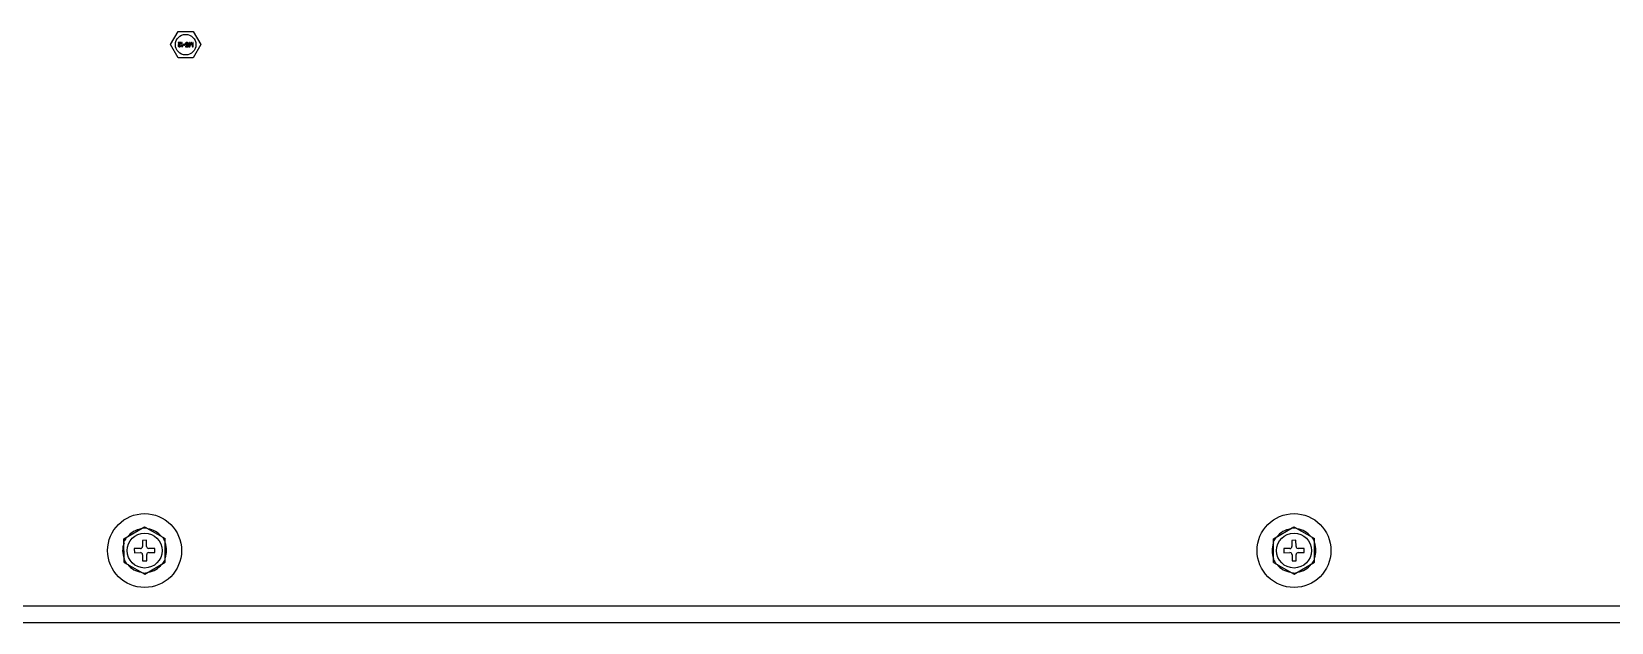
# Model space of a CAD drawing. Header units: millimetres. Extents: x 0 to 87554, y -20854 to 20404.
# Drawn here: x 23473.8 to 23858.7, y -10374.5 to -10230.5 of the extents above; entities that cross this region are included whole.
import ezdxf

# ---------------------------------------------------------------- set-up
doc = ezdxf.new("R2010")
doc.units = ezdxf.units.MM
doc.layers.get('0').update_dxf_attribs({"lineweight": 15})
for name, color, linetype in [('2401-00198_NFH-M5-12_0', 7, 'Continuous'), ('2401-01144-S-M6-16HWM_0', 7, 'Continuous'), ('4215-12653_3_0', 7, 'Continuous'), ('4215-12655_1_0', 7, 'Continuous')]:
    doc.layers.add(name, color=color, linetype=linetype)

# ---------------------------------------------------------------- blocks, each defined once
blk = doc.blocks.new('gy7u88')
at = {"layer": '2401-00198_NFH-M5-12_0', "color": 107, "linetype": 'Continuous'}
for p, q in [((-269.35, -853), (-267.52, -849.83)), ((-267.52, -849.83), (-263.85, -849.83)), ((-263.85, -849.83), (-262.02, -853)), ((-267.52, -856.18), (-269.35, -853)), ((-267.54, -852.5), (-267.54, -852.61)), ((-266.79, -852.5), (-267.54, -852.5)), ((-267.54, -852.61), (-266.96, -852.61)), ((-267.52, -853.14), (-267.54, -853.22)), ((-267.54, -853.22), (-267.54, -853.27)), ((-267.54, -853.27), (-267.52, -853.35)), ((-267.48, -853.08), (-267.52, -853.14)), ((-267.52, -853.35), (-267.44, -853.44)), ((-266.96, -852.61), (-267.48, -853.08)), ((-267.44, -853.44), (-267.35, -853.48)), ((-267.42, -853.22), (-267.37, -853.14)), ((-267.42, -853.27), (-267.42, -853.22)), ((-267.37, -853.33), (-267.42, -853.27)), ((-267.37, -853.14), (-266.79, -852.61)), ((-267.31, -853.37), (-267.37, -853.33)), ((-267.35, -853.48), (-267.23, -853.5)), ((-267.21, -853.4), (-267.31, -853.37)), ((-267.23, -853.5), (-267.14, -853.5)), ((-267.12, -853.4), (-267.21, -853.4)), ((-267.14, -853.5), (-267, -853.48)), ((-267.02, -853.37), (-267.12, -853.4)), ((-266.96, -853.33), (-267.02, -853.37)), ((-267, -853.48), (-266.92, -853.44)), ((-266.92, -853.27), (-266.96, -853.33)), ((-266.81, -853.27), (-266.92, -853.27)), ((-266.92, -853.44), (-266.83, -853.35)), ((-266.83, -853.35), (-266.81, -853.27)), ((-266.79, -852.61), (-266.79, -852.5)), ((-266.62, -852.5), (-266.62, -853.5)), ((-266.5, -852.5), (-266.62, -852.5)), ((-266.62, -853.5), (-266.5, -853.5)), ((-266.5, -853.33), (-266.5, -852.5)), ((-266.37, -853.18), (-266.5, -853.33)), ((-266.5, -853.5), (-266.37, -853.35)), ((-266.37, -853.35), (-266.37, -853.18)), ((-266.19, -852.86), (-266.21, -852.88)), ((-266.21, -852.88), (-266.08, -853.01)), ((-266.08, -853.01), (-266.21, -853.14)), ((-266.21, -853.14), (-266.19, -853.16)), ((-266.08, -852.97), (-266.19, -852.86)), ((-266.19, -853.16), (-266.08, -853.05)), ((-266.08, -852.82), (-266.08, -852.97)), ((-266.04, -852.82), (-266.08, -852.82)), ((-266.08, -853.05), (-266.08, -853.2)), ((-266.08, -853.2), (-266.04, -853.2)), ((-266.04, -852.97), (-266.04, -852.82)), ((-265.94, -852.86), (-266.04, -852.97)), ((-266.04, -853.01), (-265.92, -852.88)), ((-265.92, -853.14), (-266.04, -853.01)), ((-266.04, -853.2), (-266.04, -853.05)), ((-266.04, -853.05), (-265.94, -853.16)), ((-265.92, -852.88), (-265.94, -852.86)), ((-265.94, -853.16), (-265.92, -853.14)), ((-265.71, -852.67), (-265.75, -852.78)), ((-265.75, -852.78), (-265.75, -852.86)), ((-265.75, -852.86), (-265.71, -852.97)), ((-265.64, -852.59), (-265.71, -852.67)), ((-265.71, -852.97), (-265.64, -853.05)), ((-265.71, -853.4), (-265.71, -853.5)), ((-265.1, -853.4), (-265.71, -853.4)), ((-265.71, -853.5), (-265, -853.5)), ((-265.54, -852.52), (-265.64, -852.59)), ((-265.64, -852.8), (-265.62, -852.74)), ((-265.64, -852.84), (-265.64, -852.8)), ((-265.62, -852.91), (-265.64, -852.84)), ((-265.64, -853.05), (-265.54, -853.12)), ((-265.62, -852.74), (-265.58, -852.67)), ((-265.58, -852.97), (-265.62, -852.91)), ((-265.58, -852.67), (-265.52, -852.63)), ((-265.52, -853.01), (-265.58, -852.97)), ((-265.44, -852.5), (-265.54, -852.52)), ((-265.54, -853.12), (-265.44, -853.14)), ((-265.52, -852.63), (-265.44, -852.61)), ((-265.44, -853.03), (-265.52, -853.01)), ((-265.31, -852.5), (-265.44, -852.5)), ((-265.44, -852.61), (-265.31, -852.61)), ((-265.31, -853.03), (-265.44, -853.03)), ((-265.44, -853.14), (-265.31, -853.14)), ((-265.21, -852.52), (-265.31, -852.5)), ((-265.31, -852.61), (-265.23, -852.63)), ((-265.23, -853.01), (-265.31, -853.03)), ((-265.31, -853.14), (-265.21, -853.12)), ((-265.23, -852.63), (-265.17, -852.67)), ((-265.14, -852.95), (-265.23, -853.01)), ((-265.1, -852.59), (-265.21, -852.52)), ((-265.21, -853.12), (-265.1, -853.05)), ((-265.17, -852.67), (-265.12, -852.76)), ((-265, -852.95), (-265.14, -852.95)), ((-265.12, -852.76), (-265, -852.76)), ((-265.04, -852.67), (-265.1, -852.59)), ((-265.1, -853.05), (-265.1, -853.4)), ((-265, -852.76), (-265.04, -852.67)), ((-265, -853.5), (-265, -852.95)), ((-264.83, -852.5), (-264.83, -853.5)), ((-264.71, -852.5), (-264.83, -852.5)), ((-264.83, -853.5), (-264.64, -853.5)), ((-264.42, -852.5), (-264.71, -853.29)), ((-264.71, -853.29), (-264.71, -852.5)), ((-264.64, -853.5), (-264.33, -852.61)), ((-264.25, -852.5), (-264.42, -852.5)), ((-264.33, -852.61), (-264.02, -853.5)), ((-263.96, -853.29), (-264.25, -852.5)), ((-264.02, -853.5), (-263.83, -853.5)), ((-263.96, -852.5), (-263.96, -853.29)), ((-263.83, -852.5), (-263.96, -852.5)), ((-262.02, -853), (-263.85, -856.18)), ((-263.83, -853.5), (-263.83, -852.5)), ((-263.85, -856.18), (-267.52, -856.18))]:
    blk.add_line(p, q, dxfattribs=at)
at = {"layer": '2401-01144-S-M6-16HWM_0', "color": 107, "linetype": 'Continuous'}
for p, q in [((-280.71, -973.41), (-275.73, -970.48)), ((-280.66, -979.18), (-280.71, -973.41)), ((-275.73, -970.48), (-270.71, -973.32)), ((-270.66, -979.09), (-270.71, -973.32)), ((-0.71, -973.41), (4.27, -970.48)), ((-0.66, -979.18), (-0.71, -973.41)), ((4.27, -970.48), (9.29, -973.32)), ((9.34, -979.09), (9.29, -973.32)), ((-276.69, -975.76), (-278.19, -975.77)), ((-278.19, -975.77), (-278.18, -976.77)), ((-278.18, -976.77), (-276.68, -976.76)), ((-275.2, -973.75), (-276.2, -973.76)), ((-276.2, -973.76), (-276.19, -975.26)), ((-276.17, -977.26), (-276.16, -978.76)), ((-275.19, -975.25), (-275.2, -973.75)), ((-275.16, -978.75), (-275.17, -977.25)), ((-273.19, -975.73), (-274.69, -975.74)), ((-274.68, -976.74), (-273.18, -976.73)), ((-273.18, -976.73), (-273.19, -975.73)), ((3.31, -975.76), (1.81, -975.77)), ((1.81, -975.77), (1.82, -976.77)), ((1.82, -976.77), (3.32, -976.76)), ((4.8, -973.75), (3.8, -973.76)), ((3.8, -973.76), (3.81, -975.26)), ((3.83, -977.26), (3.84, -978.76)), ((4.81, -975.25), (4.8, -973.75)), ((4.84, -978.75), (4.83, -977.25)), ((6.81, -975.73), (5.31, -975.74)), ((5.32, -976.74), (6.82, -976.73)), ((6.82, -976.73), (6.81, -975.73)), ((-280.66, -979.18), (-275.63, -982.02)), ((-276.16, -978.76), (-275.16, -978.75)), ((-275.63, -982.02), (-270.66, -979.09)), ((-0.66, -979.18), (4.37, -982.02)), ((3.84, -978.76), (4.84, -978.75)), ((4.37, -982.02), (9.34, -979.09))]:
    blk.add_line(p, q, dxfattribs=at)
for centre, radius in [((-275.68, -976.25), 9), ((4.32, -976.25), 9), ((-275.68, -976.25), 4.25), ((4.32, -976.25), 4.25)]:
    blk.add_circle(centre, radius, dxfattribs=at)
for centre, radius, start, end in [((-275.68, -976.25), 5.47, 144.5164, 156.5013), ((-275.68, -976.25), 5.35, 99.6691, 141.3485), ((-275.68, -976.25), 5.47, 84.5164, 96.5013), ((-275.68, -976.25), 5.35, 39.6691, 81.3485), ((-275.68, -976.25), 5.47, 24.5164, 36.5013), ((4.32, -976.25), 5.47, 144.5164, 156.5013), ((4.32, -976.25), 5.35, 99.6691, 141.3485), ((4.32, -976.25), 5.47, 84.5164, 96.5013), ((4.32, -976.25), 5.35, 39.6691, 81.3485), ((4.32, -976.25), 5.47, 24.5164, 36.5013), ((-275.68, -976.25), 5.35, 159.6691, 201.3485), ((-276.69, -975.26), 0.5, 270.5088, 0.5088), ((-276.67, -977.26), 0.5, 0.5088, 90.5088), ((-274.69, -975.24), 0.5, 180.5088, 270.5088), ((-274.67, -977.24), 0.5, 90.5088, 180.5088), ((-275.68, -976.25), 5.35, 339.6691, 21.3485), ((4.32, -976.25), 5.35, 159.6691, 201.3485), ((3.31, -975.26), 0.5, 270.5088, 0.5088), ((3.33, -977.26), 0.5, 0.5088, 90.5088), ((5.31, -975.24), 0.5, 180.5088, 270.5088), ((5.33, -977.24), 0.5, 90.5088, 180.5088), ((4.32, -976.25), 5.35, 339.6691, 21.3485), ((-275.68, -976.25), 5.47, 204.5164, 216.5013), ((-275.68, -976.25), 5.35, 219.6691, 261.3485), ((-275.68, -976.25), 5.35, 279.6691, 321.3485), ((-275.68, -976.25), 5.47, 324.5164, 336.5013), ((4.32, -976.25), 5.47, 204.5164, 216.5013), ((4.32, -976.25), 5.35, 219.6691, 261.3485), ((4.32, -976.25), 5.35, 279.6691, 321.3485), ((4.32, -976.25), 5.47, 324.5164, 336.5013), ((-275.68, -976.25), 5.47, 264.5164, 276.5013), ((4.32, -976.25), 5.47, 264.5164, 276.5013)]:
    blk.add_arc(centre, radius, start, end, dxfattribs=at)
at = {"layer": '4215-12653_3_0', "color": 107, "linetype": 'Continuous'}
blk.add_line((-371.18, -993.75), (879.82, -993.75), dxfattribs=at)
at = {"layer": '4215-12655_1_0', "color": 107, "linetype": 'Continuous'}
blk.add_line((-371.18, -989.75), (879.82, -989.75), dxfattribs=at)
blk.add_circle((-265.68, -853), 2.5, dxfattribs=at)

msp = doc.modelspace()

# ---------------------------------------------------------------- block references
msp.add_blockref('gy7u88', (23777.018, -9380.717))

doc.saveas('drawing.dxf')
